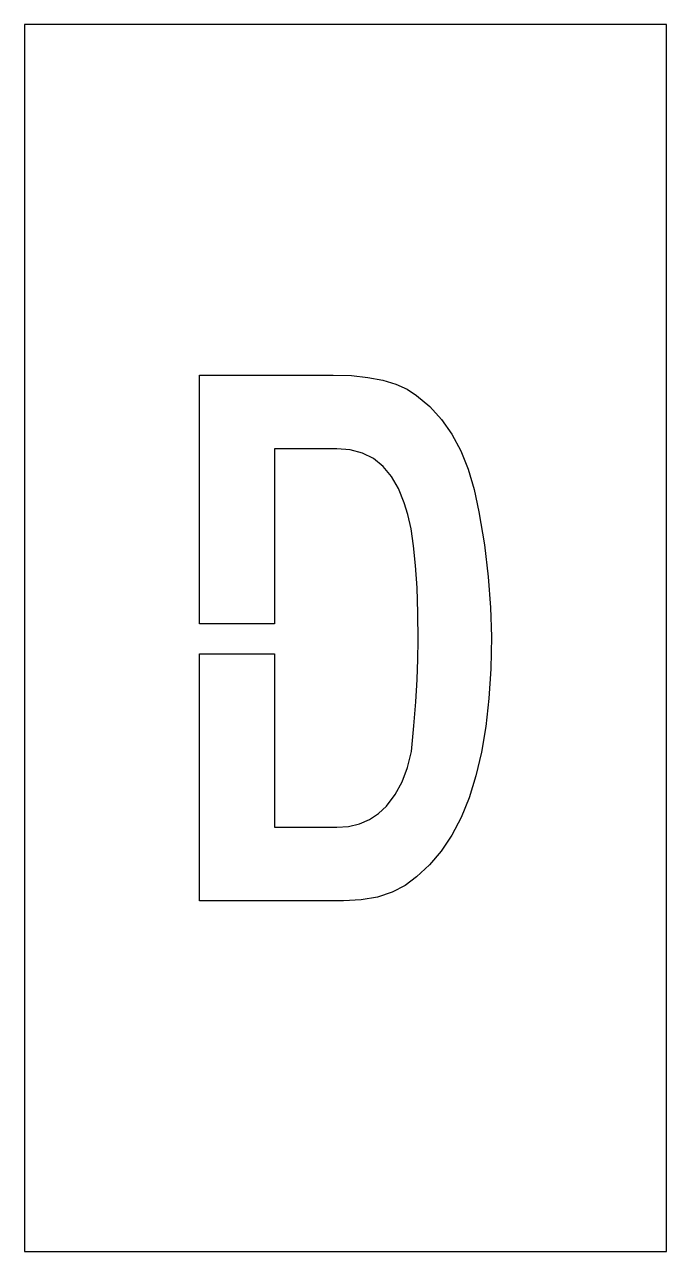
# Model space of a CAD drawing. Header units: inches. Extents: x 0 to 3.67, y 0 to 7.
import ezdxf

# ---------------------------------------------------------------- set-up
doc = ezdxf.new("R2010")
doc.units = ezdxf.units.IN
doc.header["$MEASUREMENT"] = 0
doc.layers.add('CUT', color=1, linetype='Continuous')

msp = doc.modelspace()

# ---------------------------------------------------------------- linework, layer by layer
at = {"layer": 'CUT'}
for points in [[(0, 0), (3.666, 0), (3.666, 7), (0, 7)], [(2.6343, 2.996), (2.6096, 2.8489), (2.5778, 2.7131), (2.539, 2.5887), (2.4931, 2.4758), (2.4402, 2.3742), (2.3802, 2.2841), (2.3132, 2.2053), (2.2391, 2.138), (2.174, 2.0883), (2.0997, 2.0497), (2.0161, 2.0221), (1.9232, 2.0055), (1.8211, 2), (1, 2), (1, 3.4102), (1.4269, 3.4102), (1.4269, 2.42), (1.7826, 2.42), (1.8509, 2.4249), (1.9135, 2.4394), (1.9704, 2.4637), (2.0217, 2.4978), (2.0672, 2.5415), (2.1161, 2.6065), (2.1561, 2.6799), (2.1873, 2.7617), (2.2095, 2.852), (2.2234, 2.9992), (2.2342, 3.1362), (2.2419, 3.2628), (2.2465, 3.379), (2.248, 3.485), (2.2464, 3.6436), (2.2415, 3.7867), (2.2333, 3.9144), (2.2219, 4.0267), (2.2072, 4.1236), (2.1892, 4.205), (2.168, 4.271), (2.1354, 4.353), (2.0954, 4.4223), (2.0478, 4.4791), (1.9928, 4.5232), (1.9302, 4.5548), (1.8602, 4.5737), (1.7826, 4.58), (1.4269, 4.58), (1.4269, 3.581), (1, 3.581), (1, 5), (1.7619, 5), (1.8665, 4.9968), (1.9611, 4.987), (2.0457, 4.9707), (2.1202, 4.948), (2.1847, 4.9188), (2.2391, 4.883), (2.3146, 4.8202), (2.3819, 4.7468), (2.441, 4.6628), (2.4918, 4.5681), (2.5344, 4.4627), (2.5687, 4.3467), (2.5949, 4.22), (2.626, 4.0314), (2.6482, 3.8495), (2.6616, 3.6744), (2.666, 3.506), (2.6625, 3.3246), (2.6519, 3.1546)]]:
    msp.add_lwpolyline(points, close=True, dxfattribs=at)

doc.saveas('drawing.dxf')
